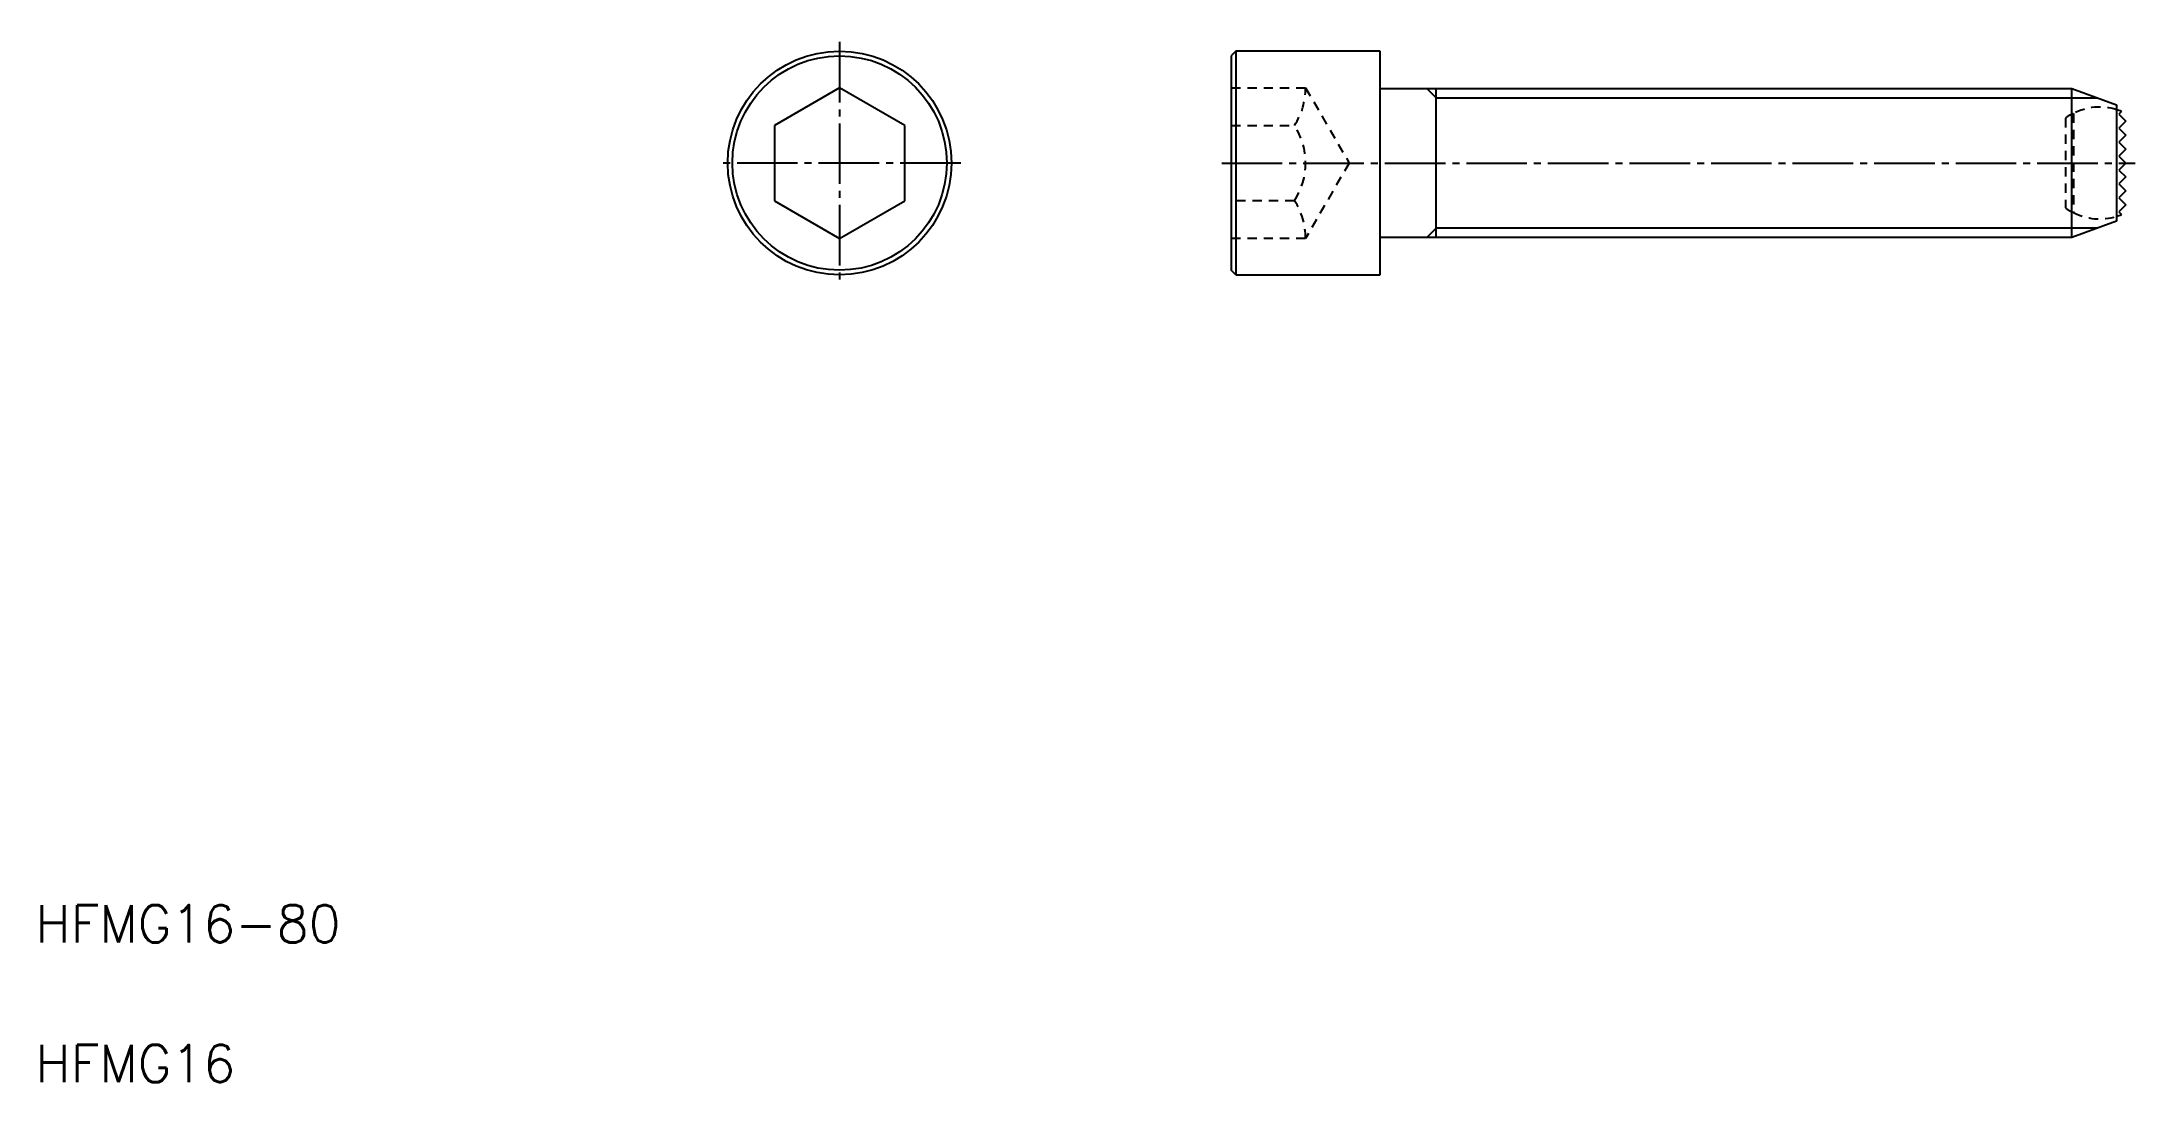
# Model space of a CAD drawing. Extents: x 11 to 235, y 10 to 122.
import ezdxf

# ---------------------------------------------------------------- set-up
doc = ezdxf.new("R2010")
doc.units = 0
doc.header["$LTSCALE"] = 0.5
doc.linetypes.add('CENTER', pattern=[17.5, 13, -1.5, 1.5, -1.5])
doc.linetypes.add('DASHED', pattern=[3.5, 2, -1.5])
doc.layers.get('0').update_dxf_attribs({"linetype": 'CONTINUOUS'})
doc.layers.add('CENTER', color=1, linetype='CENTER')
doc.styles.get("Standard").update_dxf_attribs({"font": 'txt.shx'})

msp = doc.modelspace()

# ---------------------------------------------------------------- linework, layer by layer
for p, q in [((138.774729, 120.621008), (138.274729, 120.121008)), ((138.274729, 120.121008), (138.274729, 97.121008)), ((154.274729, 120.621008), (138.774729, 120.621008)), ((138.774729, 120.621008), (138.774729, 96.621008)), ((154.274729, 96.621008), (154.274729, 120.621008)), ((96.274729, 116.703912), (89.274729, 112.66246)), ((103.274729, 112.66246), (96.274729, 116.703912)), ((154.274729, 116.621008), (228.466643, 116.621008)), ((160.274729, 100.621008), (160.274729, 116.621008)), ((228.466643, 100.621008), (228.466643, 116.621008)), ((228.466643, 116.621008), (233.274729, 114.871008)), ((233.274729, 114.871008), (233.274729, 102.371008)), ((89.274729, 112.66246), (89.274729, 104.579556)), ((103.274729, 104.579556), (103.274729, 112.66246)), ((233.803207, 114.149486), (233.524729, 113.871008)), ((233.524729, 113.871008), (234.274729, 113.121008)), ((234.274729, 113.121008), (233.524729, 112.371008)), ((233.524729, 112.371008), (234.274729, 111.621008)), ((234.274729, 111.621008), (233.524729, 110.871008)), ((233.524729, 110.871008), (234.274729, 110.121008)), ((234.274729, 110.121008), (233.524729, 109.371008)), ((233.524729, 109.371008), (234.274729, 108.621008)), ((234.274729, 108.621008), (233.524729, 107.871008)), ((233.524729, 107.871008), (234.274729, 107.121008)), ((234.274729, 107.121008), (233.524729, 106.371008)), ((233.524729, 106.371008), (234.274729, 105.621008)), ((234.274729, 105.621008), (233.524729, 104.871008)), ((89.274729, 104.579556), (96.274729, 100.538104)), ((96.274729, 100.538104), (103.274729, 104.579556)), ((233.524729, 104.871008), (234.274729, 104.121008)), ((234.274729, 104.121008), (233.524729, 103.371008)), ((233.524729, 103.371008), (233.803207, 103.09253)), ((195.744425, 101.621008), (195.744525, 101.621008)), ((213.479273, 101.621008), (213.479273, 101.621108)), ((233.274729, 102.371008), (228.466643, 100.621008)), ((228.466643, 100.621008), (154.274729, 100.621008)), ((138.774729, 96.621008), (138.274729, 97.121008)), ((138.774729, 96.621008), (154.274729, 96.621008))]:
    msp.add_line(p, q)
at = {"color": 3, "linetype": 'DASHED'}
for p, q in [((138.274729, 116.703912), (146.274729, 116.703912)), ((146.274729, 116.703912), (150.941395, 108.621008)), ((138.274729, 112.66246), (145.074729, 112.66246)), ((227.794729, 113.423008), (227.794729, 103.819008)), ((228.671699, 113.927608), (228.671699, 103.314408)), ((150.941395, 108.621008), (146.274729, 100.538104)), ((145.074729, 104.579556), (138.274729, 104.579556)), ((146.274729, 100.538104), (138.274729, 100.538104))]:
    msp.add_line(p, q, dxfattribs=at)
at = {"color": 3}
for p, q in [((159.274729, 116.621008), (160.274729, 115.621008)), ((160.274729, 115.621008), (231.214121, 115.621008)), ((160.274729, 101.621008), (159.274729, 100.621008)), ((231.214121, 101.621008), (160.274729, 101.621008))]:
    msp.add_line(p, q, dxfattribs=at)
for radius in [12, 11.5]:
    msp.add_circle((96.274729, 108.621008), radius)
at = {"color": 3, "linetype": 'DASHED'}
for centre, radius, start, end in [((138.864729, 116.705231), 7.41, 326.935474, 359.989796), ((231.471699, 108.621008), 6, 72.512063, 117.818139), ((138.869173, 108.621008), 7.405556, 326.92527, 33.07473), ((229.72061, 111.090283), 3.025, 110.288506, 129.542846), ((138.864729, 100.536785), 7.41, 0.010204, 33.064526), ((229.72061, 106.151733), 3.025, 230.457154, 249.711494), ((231.471699, 108.621008), 6, 242.181861, 287.487937)]:
    msp.add_arc(centre, radius, start, end, dxfattribs=at)
for start, end in [(67.13354, 72.512067), (287.487933, 292.86646)]:
    msp.add_arc((231.471699, 108.621008), 6, start, end)
at = {"layer": 'CENTER'}
for p, q in [((96.274729, 121.621008), (96.274729, 95.621008)), ((109.274729, 108.621008), (83.274729, 108.621008)), ((137.274729, 108.621008), (235.274729, 108.621008))]:
    msp.add_line(p, q, dxfattribs=at)

# ---------------------------------------------------------------- texts
for s, p in [('HFMG16-80', (10, 25)), ('HFMG16', (10, 10))]:
    msp.add_text(s, height=4).set_placement(p)

doc.saveas('drawing.dxf')
